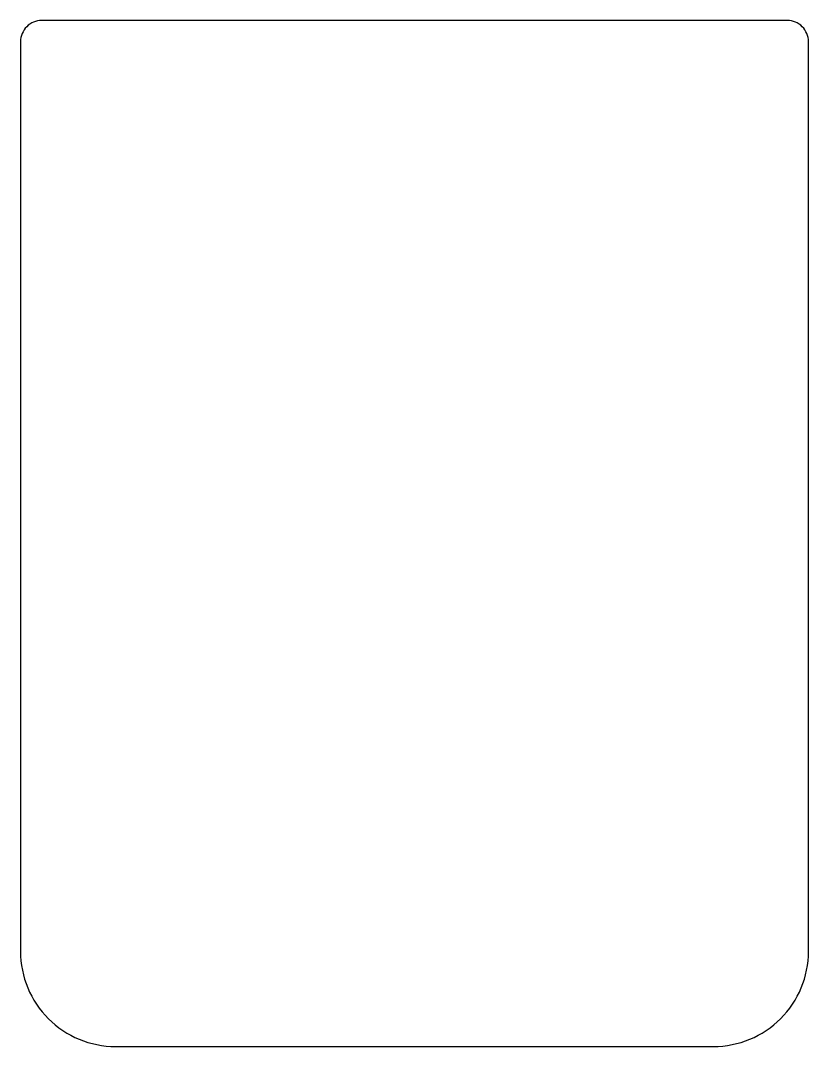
# Model space of a CAD drawing. Header units: millimetres. Extents: x -334 to -222, y -144 to 2.
import ezdxf

# ---------------------------------------------------------------- set-up
doc = ezdxf.new("R2010")
doc.units = ezdxf.units.MM
doc.layers.get('0').update_dxf_attribs({"linetype": 'CONTINUOUS'})

msp = doc.modelspace()

# ---------------------------------------------------------------- linework, layer by layer
msp.add_lwpolyline([(-221.5, -130), (-221.5, -0.63, 0.414214), (-224.5, 2.37), (-330.5, 2.37, 0.414214), (-333.5, -0.63), (-333.5, -130, 0.414214), (-320, -143.5), (-235, -143.5, 0.414214)], format="xyb", close=True)

doc.saveas('drawing.dxf')
